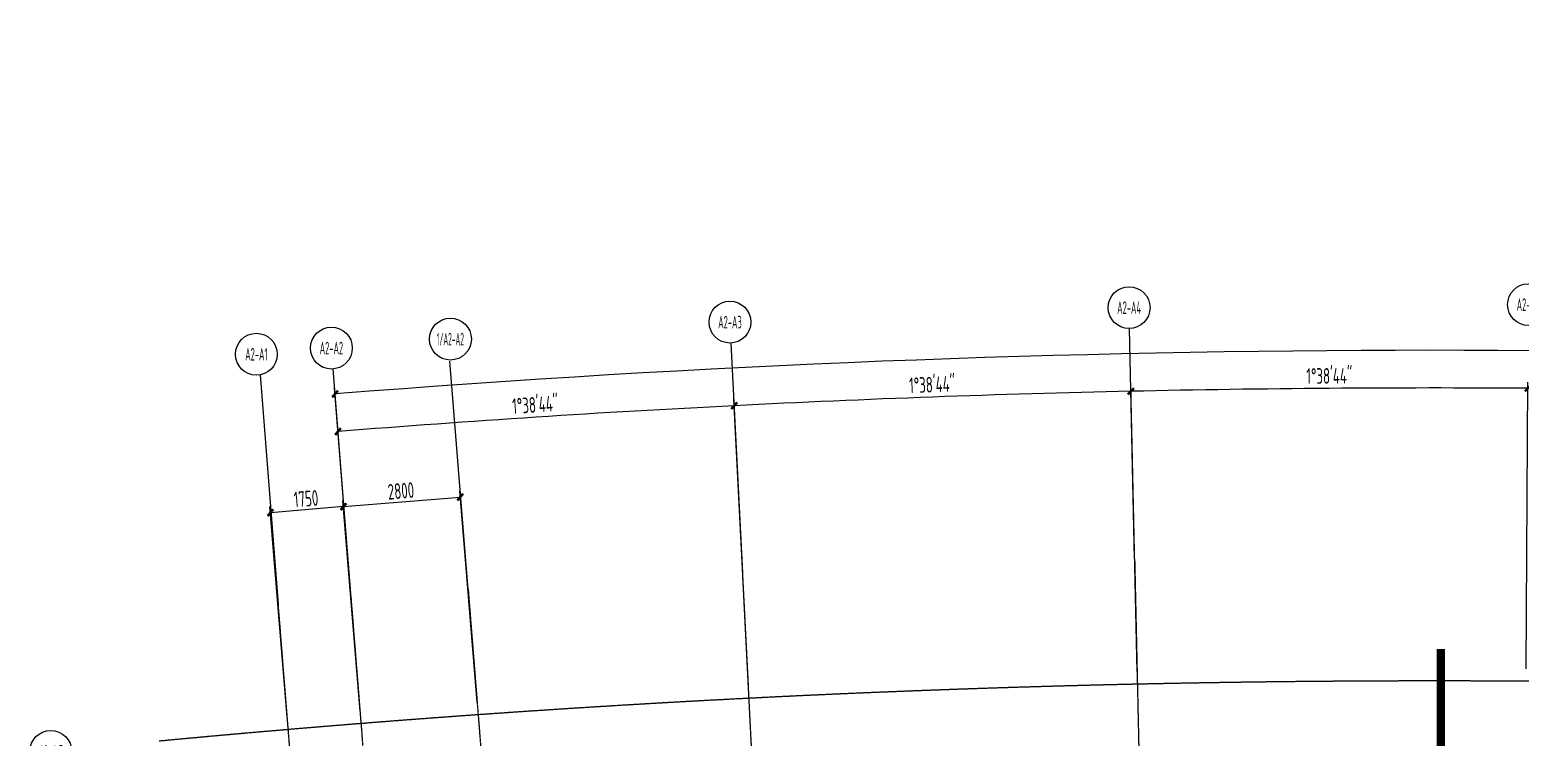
# Model space of a CAD drawing. Header units: millimetres. Extents: x 11639278 to 23698211, y -13072636 to -5537337.
# Drawn here: x 11745174 to 11780782, y -6372222 to -6355321 of the extents above; entities that cross this region are included whole.
import ezdxf
from ezdxf.enums import TextEntityAlignment as Align

# ---------------------------------------------------------------- set-up
doc = ezdxf.new("R2010")
doc.units = ezdxf.units.MM
doc.header["$LTSCALE"] = 10
doc.linetypes.add('A2-RG-AXIS$0$CENTER', pattern=[2, 1.25, -0.25, 0.25, -0.25])
doc.linetypes.add('A2-RG-AXIS$0$DOTE', pattern=[2.42, 2, -0.2, 0.02, -0.2])
for name, color, linetype in [('A2-RB-F1$0$A-DIMS-100', 1, 'Continuous'), ('A2-RG-AXIS$0$A-AXIS', 1, 'Continuous'), ('A2-RG-AXIS$0$A-DIMS-100', 1, 'Continuous'), ('A2-RG-AXIS$0$A-GRID', 1, 'A2-RG-AXIS$0$CENTER'), ('A2-RG-AXIS$0$A-SYMB', 4, 'Continuous')]:
    doc.layers.add(name, color=color, linetype=linetype)
doc.styles.add('A2-RB-F1$0$XD2008', font='hzs.shx', dxfattribs={"width": 0.7, "bigfont": 'hztxt.shx'})
doc.styles.add('A2-RG-AXIS$0$ECADI', font='hzs.shx', dxfattribs={"width": 0.7, "bigfont": 'hztxt.shx'})
doc.styles.add('A2-RG-AXIS$0$XD2008', font='hzs.shx', dxfattribs={"width": 0.7, "bigfont": 'hztxt.shx'})
doc.dimstyles.new('A2-RB-F1$0$XD100', dxfattribs={"dimscale": 100, "dimtxt": 3.5, "dimasz": 1.5, "dimexe": 1, "dimexo": 2, "dimgap": 0.5, "dimtad": 1, "dimdec": 0, "dimdsep": 46, "dimtxsty": 'A2-RB-F1$0$XD2008', "dimcen": 2.5, "dimclrt": 4, "dimaunit": 1, "dimadec": 0, "dimazin": 0, "dimtfac": 1, "dimtdec": 0, "dimtix": 1, "dimtmove": 1, "dimatfit": 3, "dimfxl": 0, "dimtolj": 1, "dimtzin": 0, "dimarcsym": 0})
doc.dimstyles.new('A2-RG-AXIS$0$XD150', dxfattribs={"dimscale": 300, "dimtxt": 2.5, "dimasz": 1.5, "dimexe": 1, "dimexo": 2, "dimgap": 0.5, "dimtad": 1, "dimdec": 0, "dimdsep": 46, "dimtxsty": 'A2-RG-AXIS$0$XD2008', "dimcen": 2.5, "dimclrt": 4, "dimaunit": 1, "dimadec": 3, "dimazin": 0, "dimtfac": 1, "dimtdec": 0, "dimtmove": 2, "dimatfit": 3, "dimfxl": 0, "dimtolj": 1, "dimtzin": 0, "dimarcsym": 0})
doc.dimstyles.new('A2-RG-AXIS$0$XD150$0', dxfattribs={"dimscale": 150, "dimtxt": 2.5, "dimasz": 1, "dimexe": 1, "dimexo": 2, "dimgap": 0.5, "dimtad": 1, "dimdec": 0, "dimdsep": 46, "dimtxsty": 'A2-RG-AXIS$0$XD2008', "dimblk": 'A2-RG-AXIS$0$_ArchTick', "dimcen": 2.5, "dimclrt": 4, "dimaunit": 1, "dimadec": 0, "dimazin": 0, "dimtfac": 1, "dimtdec": 0, "dimtmove": 2, "dimatfit": 3, "dimfxl": 0, "dimtolj": 1, "dimtzin": 0, "dimarcsym": 0})

# ---------------------------------------------------------------- blocks, each defined once
blk = doc.blocks.new('A2-RI-F1')
at = {"layer": 'Defpoints', "const_width": 200}
blk.add_lwpolyline([(11778887.5, -6370113.5), (11778887.5, -6379786.5)], dxfattribs=at)
blk = doc.blocks.new('A2-RG-AXIS$0$ECADI-TAG-GRID')
at = {"color": 13}
blk.add_circle((0, 0), 5, dxfattribs=at)
at = {"style": 'A2-RG-AXIS$0$ECADI', "width": 0.7}
blk.add_attdef('GRID', text='', height=5, dxfattribs=at).set_placement((0, 0), align=Align.MIDDLE)
blk = doc.blocks.new('A2-RG-AXIS$0$_ArchTick')
at = {"color": 0, "linetype": 'ByBlock', "const_width": 0.4}
blk.add_lwpolyline([(-0.5, -0.5), (0.5, 0.5)], dxfattribs=at)
blk = doc.blocks.new('*D750')
at = {"layer": 'A2-RG-AXIS$0$A-DIMS-100', "color": 0, "lineweight": -2, "ltscale": 3, "transparency": 16777216}
for p, q in [((11753070, -6371598), (11752455, -6363872)), ((11854556, -6379588), (11856371, -6372053))]:
    blk.add_line(p, q, dxfattribs=at)
blk.add_arc((11778731, -6694179), 331200, 76.44866, 94.54827, dxfattribs=at)
at = {"layer": 'Defpoints', "color": 0, "ltscale": 3, "transparency": 16777216}
for p in [(11822065, -6365826), (11753093, -6371897), (11854485, -6379879), (11778731, -6694179)]:
    blk.add_point(p, dxfattribs=at)
at = {"layer": 'A2-RG-AXIS$0$A-DIMS-100', "color": 0, "lineweight": -2, "ltscale": 3, "transparency": 16777216, "xscale": 150, "yscale": 150, "zscale": 150}
for p, rotation in [((11752467, -6364022), 184.5482656226652), ((11856336, -6372199), 346.4486630674553)]:
    blk.add_blockref('A2-RG-AXIS$0$_ArchTick', p, dxfattribs=dict(at, rotation=rotation))
at = {"layer": 'A2-RG-AXIS$0$A-DIMS-100', "color": 4, "ltscale": 3, "transparency": 16777216, "insert": (11804749, -6363703), "char_height": 375, "attachment_point": 5, "rotation": 355.4985, "style": 'A2-RG-AXIS$0$XD2008'}
blk.add_mtext('\\A1;18°5\'59"', dxfattribs=at)
blk = doc.blocks.new('*D751')
at = {"layer": 'A2-RG-AXIS$0$A-DIMS-100', "color": 0, "lineweight": -2, "ltscale": 3, "transparency": 16777216}
for p, q in [((11762343, -6370994), (11761996, -6364153)), ((11753070, -6371598), (11752526, -6364769))]:
    blk.add_line(p, q, dxfattribs=at)
blk.add_arc((11778731, -6694179), 330300, 92.90285, 94.54827, dxfattribs=at)
at = {"layer": 'Defpoints', "color": 0, "ltscale": 3, "transparency": 16777216}
for p in [(11758846, -6364478), (11762358, -6371294), (11753093, -6371897), (11778731, -6694179)]:
    blk.add_point(p, dxfattribs=at)
at = {"layer": 'A2-RG-AXIS$0$A-DIMS-100', "color": 0, "lineweight": -2, "ltscale": 3, "transparency": 16777216, "xscale": 150, "yscale": 150, "zscale": 150}
for p, rotation in [((11762003, -6364303), 2.902847210932435), ((11752538, -6364919), 184.5482656226654)]:
    blk.add_blockref('A2-RG-AXIS$0$_ArchTick', p, dxfattribs=dict(at, rotation=rotation))
at = {"layer": 'A2-RG-AXIS$0$A-DIMS-100', "color": 4, "ltscale": 3, "transparency": 16777216, "insert": (11757249, -6364279), "char_height": 375, "attachment_point": 5, "rotation": 3.7256, "style": 'A2-RG-AXIS$0$XD2008'}
blk.add_mtext('\\A1;1°38\'44"', dxfattribs=at)
blk = doc.blocks.new('*D753')
at = {"layer": 'A2-RG-AXIS$0$A-DIMS-100', "color": 0, "lineweight": -2, "ltscale": 3, "transparency": 16777216}
for p, q in [((11751325, -6371741), (11750911, -6366708)), ((11752667, -6366714), (11750923, -6366858)), ((11753069, -6371598), (11752655, -6366565))]:
    blk.add_line(p, q, dxfattribs=at)
at = {"layer": 'Defpoints', "color": 0, "ltscale": 3, "transparency": 16777216}
for p in [(11750923, -6366858), (11751349, -6372040), (11753093, -6371897)]:
    blk.add_point(p, dxfattribs=at)
at = {"layer": 'A2-RG-AXIS$0$A-DIMS-100', "color": 0, "lineweight": -2, "ltscale": 3, "transparency": 16777216, "xscale": 150, "yscale": 150, "zscale": 150}
for p, rotation in [((11750923, -6366858), 184.7033353779699), ((11752667, -6366714), 4.703335377969911)]:
    blk.add_blockref('A2-RG-AXIS$0$_ArchTick', p, dxfattribs=dict(at, rotation=rotation))
at = {"layer": 'A2-RG-AXIS$0$A-DIMS-100', "color": 4, "ltscale": 3, "transparency": 16777216, "insert": (11751773, -6366524), "char_height": 375, "attachment_point": 5, "rotation": 4.7033, "style": 'A2-RG-AXIS$0$XD2008'}
blk.add_mtext('\\A1;1750', dxfattribs=at)
blk = doc.blocks.new('*D754')
at = {"layer": 'A2-RG-AXIS$0$A-DIMS-100', "color": 0, "lineweight": -2, "ltscale": 3, "transparency": 16777216}
for p, q in [((11755861, -6371388), (11755445, -6366335)), ((11753069, -6371598), (11752655, -6366565)), ((11752667, -6366714), (11755458, -6366485))]:
    blk.add_line(p, q, dxfattribs=at)
at = {"layer": 'Defpoints', "color": 0, "ltscale": 3, "transparency": 16777216}
for p in [(11755458, -6366485), (11755886, -6371687), (11753093, -6371897)]:
    blk.add_point(p, dxfattribs=at)
at = {"layer": 'A2-RG-AXIS$0$A-DIMS-100', "color": 0, "lineweight": -2, "ltscale": 3, "transparency": 16777216, "xscale": 150, "yscale": 150, "zscale": 150}
for p, rotation in [((11755458, -6366485), 4.703335378217715), ((11752667, -6366714), 184.7033353782177)]:
    blk.add_blockref('A2-RG-AXIS$0$_ArchTick', p, dxfattribs=dict(at, rotation=rotation))
at = {"layer": 'A2-RG-AXIS$0$A-DIMS-100', "color": 4, "ltscale": 3, "transparency": 16777216, "insert": (11754041, -6366338), "char_height": 375, "attachment_point": 5, "rotation": 4.7033, "style": 'A2-RG-AXIS$0$XD2008'}
blk.add_mtext('\\A1;2800', dxfattribs=at)
blk = doc.blocks.new('*D755')
at = {"layer": 'A2-RG-AXIS$0$A-DIMS-100', "color": 0, "lineweight": -2, "ltscale": 3, "transparency": 16777216}
for p, q in [((11771629, -6370657), (11771479, -6363808)), ((11762343, -6370994), (11761996, -6364153))]:
    blk.add_line(p, q, dxfattribs=at)
blk.add_arc((11778731, -6694179), 330300, 91.25743, 92.90285, dxfattribs=at)
at = {"layer": 'Defpoints', "color": 0, "ltscale": 3, "transparency": 16777216}
for p in [(11768322, -6364043), (11771636, -6370957), (11762358, -6371294), (11778731, -6694179)]:
    blk.add_point(p, dxfattribs=at)
at = {"layer": 'A2-RG-AXIS$0$A-DIMS-100', "color": 0, "lineweight": -2, "ltscale": 3, "transparency": 16777216, "xscale": 150, "yscale": 150, "zscale": 150}
for p, rotation in [((11771482, -6363958), 1.257428799195983), ((11762003, -6364303), 182.9028472109292)]:
    blk.add_blockref('A2-RG-AXIS$0$_ArchTick', p, dxfattribs=dict(at, rotation=rotation))
at = {"layer": 'A2-RG-AXIS$0$A-DIMS-100', "color": 4, "ltscale": 3, "transparency": 16777216, "insert": (11766731, -6363798), "char_height": 375, "attachment_point": 5, "rotation": 2.0801, "style": 'A2-RG-AXIS$0$XD2008'}
blk.add_mtext('\\A1;1°38\'44"', dxfattribs=at)
blk = doc.blocks.new('*D759')
at = {"layer": 'A2-RG-AXIS$0$A-DIMS-100', "color": 0, "lineweight": -2, "ltscale": 3, "transparency": 16777216}
for p, q in [((11771629, -6370657), (11771479, -6363808)), ((11780922, -6370586), (11780968, -6363736))]:
    blk.add_line(p, q, dxfattribs=at)
blk.add_arc((11778731, -6694179), 330300, 89.61201, 91.25743, dxfattribs=at)
at = {"layer": 'Defpoints', "color": 0, "ltscale": 3, "transparency": 16777216}
for p in [(11777806, -6363880), (11771636, -6370957), (11780920, -6370886), (11778731, -6694179)]:
    blk.add_point(p, dxfattribs=at)
at = {"layer": 'A2-RG-AXIS$0$A-DIMS-100', "color": 0, "lineweight": -2, "ltscale": 3, "transparency": 16777216, "xscale": 150, "yscale": 150, "zscale": 150}
for p, rotation in [((11771482, -6363958), 181.2574288054266), ((11780967, -6363886), 359.6120103936937)]:
    blk.add_blockref('A2-RG-AXIS$0$_ArchTick', p, dxfattribs=dict(at, rotation=rotation))
at = {"layer": 'A2-RG-AXIS$0$A-DIMS-100', "color": 4, "ltscale": 3, "transparency": 16777216, "insert": (11776222, -6363590), "char_height": 375, "attachment_point": 5, "rotation": 0.4347, "style": 'A2-RG-AXIS$0$XD2008'}
blk.add_mtext('\\A1;1°38\'44"', dxfattribs=at)
blk = doc.blocks.new('A2-RB-F1$0$_ArchTick')
at = {"color": 0, "linetype": 'ByBlock', "const_width": 0.4}
blk.add_lwpolyline([(-0.5, -0.5), (0.5, 0.5)], dxfattribs=at)
blk = doc.blocks.new('*D1377')
at = {"layer": 'A2-RB-F1$0$A-DIMS-100', "color": 0, "lineweight": -2, "transparency": 16777216}
blk.add_line((11766008, -6382715), (11765814, -6384436), dxfattribs=at)
at = {"layer": 'Defpoints', "color": 0, "transparency": 16777216}
for p in [(11769096, -6355321), (11765814, -6384436)]:
    blk.add_point(p, dxfattribs=at)
at = {"layer": 'A2-RB-F1$0$A-DIMS-100', "color": 0, "lineweight": -2, "transparency": 16777216, "xscale": 100, "yscale": 100, "zscale": 100, "rotation": 263.5689773366451}
blk.add_blockref('A2-RB-F1$0$_ArchTick', (11765814, -6384436), dxfattribs=at)
at = {"layer": 'A2-RB-F1$0$A-DIMS-100', "color": 4, "transparency": 16777216, "insert": (11765703, -6383406), "char_height": 350, "attachment_point": 5, "rotation": 83.569, "style": 'A2-RB-F1$0$XD2008'}
blk.add_mtext('\\A1;R29300', dxfattribs=at)
blk = doc.blocks.new('*D1378')
at = {"layer": 'A2-RB-F1$0$A-DIMS-100', "color": 0, "lineweight": -2, "transparency": 16777216}
blk.add_line((11765269, -6380295), (11764931, -6382504), dxfattribs=at)
at = {"layer": 'Defpoints', "color": 0, "transparency": 16777216}
for p in [(11769096, -6355321), (11764931, -6382504)]:
    blk.add_point(p, dxfattribs=at)
at = {"layer": 'A2-RB-F1$0$A-DIMS-100', "color": 0, "lineweight": -2, "transparency": 16777216, "xscale": 100, "yscale": 100, "zscale": 100, "rotation": 261.2892932462933}
blk.add_blockref('A2-RB-F1$0$_ArchTick', (11764931, -6382504), dxfattribs=at)
at = {"layer": 'A2-RB-F1$0$A-DIMS-100', "color": 4, "transparency": 16777216, "insert": (11764938, -6380973), "char_height": 350, "attachment_point": 5, "rotation": 81.2893, "style": 'A2-RB-F1$0$XD2008'}
blk.add_mtext('\\A1;R27500', dxfattribs=at)
blk = doc.blocks.new('*D1395')
at = {"layer": 'A2-RB-F1$0$A-DIMS-100', "color": 0, "lineweight": -2, "transparency": 16777216}
blk.add_line((11765526, -6388186), (11765349, -6389818), dxfattribs=at)
at = {"layer": 'Defpoints', "color": 0, "transparency": 16777216}
for p in [(11769096, -6355321), (11765349, -6389818)]:
    blk.add_point(p, dxfattribs=at)
at = {"layer": 'A2-RB-F1$0$A-DIMS-100', "color": 0, "lineweight": -2, "transparency": 16777216, "xscale": 100, "yscale": 100, "zscale": 100, "rotation": 263.8016344694001}
blk.add_blockref('A2-RB-F1$0$_ArchTick', (11765349, -6389818), dxfattribs=at)
at = {"layer": 'A2-RB-F1$0$A-DIMS-100', "color": 4, "transparency": 16777216, "insert": (11765225, -6388878), "char_height": 350, "attachment_point": 5, "rotation": 83.8016, "style": 'A2-RB-F1$0$XD2008'}
blk.add_mtext('\\A1;R34700', dxfattribs=at)
blk = doc.blocks.new('*D1325')
at = {"layer": 'A2-RB-F1$0$A-DIMS-100', "color": 0, "lineweight": -2, "transparency": 16777216}
blk.add_line((11765877, -6386313), (11765698, -6388045), dxfattribs=at)
at = {"layer": 'Defpoints', "color": 0, "transparency": 16777216}
for p in [(11769096, -6355321), (11765698, -6388045)]:
    blk.add_point(p, dxfattribs=at)
at = {"layer": 'A2-RB-F1$0$A-DIMS-100', "color": 0, "lineweight": -2, "transparency": 16777216, "xscale": 100, "yscale": 100, "zscale": 100, "rotation": 264.0719443345989}
blk.add_blockref('A2-RB-F1$0$_ArchTick', (11765698, -6388045), dxfattribs=at)
at = {"layer": 'A2-RB-F1$0$A-DIMS-100', "color": 4, "transparency": 16777216, "insert": (11765579, -6387007), "char_height": 350, "attachment_point": 5, "rotation": 84.0719, "style": 'A2-RB-F1$0$XD2008'}
blk.add_mtext('\\A1;R32900', dxfattribs=at)
blk = doc.blocks.new('*D1326')
at = {"layer": 'A2-RB-F1$0$A-DIMS-100', "color": 0, "lineweight": -2, "transparency": 16777216}
blk.add_line((11765521, -6384512), (11765316, -6386190), dxfattribs=at)
at = {"layer": 'Defpoints', "color": 0, "transparency": 16777216}
for p in [(11769096, -6355321), (11765316, -6386190)]:
    blk.add_point(p, dxfattribs=at)
at = {"layer": 'A2-RB-F1$0$A-DIMS-100', "color": 0, "lineweight": -2, "transparency": 16777216, "xscale": 100, "yscale": 100, "zscale": 100, "rotation": 263.0196607154807}
blk.add_blockref('A2-RB-F1$0$_ArchTick', (11765316, -6386190), dxfattribs=at)
at = {"layer": 'A2-RB-F1$0$A-DIMS-100', "color": 4, "transparency": 16777216, "insert": (11765216, -6385154), "char_height": 350, "attachment_point": 5, "rotation": 83.0197, "style": 'A2-RB-F1$0$XD2008'}
blk.add_mtext('\\A1;R31100', dxfattribs=at)
blk = doc.blocks.new('*D1056')
at = {"layer": 'A2-RB-F1$0$A-DIMS-100', "color": 0, "lineweight": -2, "transparency": 16777216}
blk.add_arc((11755101, -6419199), 14292, 94.5483, 106.568, dxfattribs=at)
at = {"layer": 'Defpoints', "color": 0, "transparency": 16777216}
for p in [(11751111, -6369045), (11746922, -6391706), (11752975, -6405066), (11751520, -6407165), (11754299, -6409124)]:
    blk.add_point(p, dxfattribs=at)
at = {"layer": 'A2-RB-F1$0$A-DIMS-100', "color": 0, "lineweight": -2, "transparency": 16777216, "xscale": 100, "yscale": 100, "zscale": 100}
for p, rotation in [((11753967, -6404952), 4.548265622665835), ((11751025, -6405501), 196.5680355200809)]:
    blk.add_blockref('A2-RB-F1$0$_ArchTick', p, dxfattribs=dict(at, rotation=rotation))
at = {"layer": 'A2-RB-F1$0$A-DIMS-100', "color": 4, "transparency": 16777216, "insert": (11752435, -6404895), "char_height": 350, "attachment_point": 5, "rotation": 10.5582, "style": 'A2-RB-F1$0$XD2008'}
blk.add_mtext('\\A1;12°1\'11"', dxfattribs=at)
blk = doc.blocks.new('A2-RG-AXIS')
at = {"layer": 'A2-RG-AXIS$0$A-AXIS', "ltscale": 3}
for p, q in [((11771570.2, -6367957.3), (11771449.5, -6362458.6)), ((11762206, -6368297.4), (11761927.5, -6362804.5)), ((11752855.5, -6368906.3), (11752419.3, -6363423.6)), ((11755647.6, -6368696.2), (11755213.2, -6363235.4)), ((11750675.2, -6363567.2), (11751111, -6369045.1))]:
    blk.add_line(p, q, dxfattribs=at)
at = {"layer": 'A2-RG-AXIS$0$A-GRID', "linetype": 'A2-RG-AXIS$0$DOTE'}
for p, q in [((11771570.2, -6367957.3), (11772452.4, -6408147.6)), ((11764241.9, -6408445.8), (11762206, -6368297.4)), ((11755647.6, -6368696.2), (11757669.8, -6394116.9)), ((11754299.2, -6409123.8), (11751111, -6369045.1)), ((11756043.3, -6408979.7), (11752855.5, -6368906.3))]:
    blk.add_line(p, q, dxfattribs=at)
blk.add_arc((11778730.7, -6694178.7), 323300, 75.589285, 95.407644, dxfattribs=at)
at = {"layer": 'A2-RG-AXIS$0$A-SYMB'}
ref = blk.add_blockref('A2-RG-AXIS$0$ECADI-TAG-GRID', (11780980.9, -6361886.3), dxfattribs=dict(at, xscale=100, yscale=100, zscale=100))
ref.add_attrib('GRID', 'A2-A5', dxfattribs={"layer": '0', "extrusion": (0, 0, -1), "height": 300, "style": 'A2-RG-AXIS$0$ECADI', "text_generation_flag": 2, "width": 0.5}).set_placement((-11780980.9, -6361886.3), align=Align.MIDDLE)
ref = blk.add_blockref('A2-RG-AXIS$0$ECADI-TAG-GRID', (11771438.5, -6361958.7), dxfattribs=dict(at, xscale=100, yscale=100, zscale=100))
ref.add_attrib('GRID', 'A2-A4', dxfattribs={"layer": '0', "extrusion": (0, 0, -1), "height": 300, "style": 'A2-RG-AXIS$0$ECADI', "text_generation_flag": 2, "width": 0.5}).set_placement((-11771438.5, -6361958.7), align=Align.MIDDLE)
ref = blk.add_blockref('A2-RG-AXIS$0$ECADI-TAG-GRID', (11761902.2, -6362305.1), dxfattribs=dict(at, xscale=100, yscale=100, zscale=100))
ref.add_attrib('GRID', 'A2-A3', dxfattribs={"layer": '0', "extrusion": (0, 0, -1), "height": 300, "style": 'A2-RG-AXIS$0$ECADI', "text_generation_flag": 2, "width": 0.5}).set_placement((-11761902.2, -6362305.1), align=Align.MIDDLE)
ref = blk.add_blockref('A2-RG-AXIS$0$ECADI-TAG-GRID', (11752379.7, -6362925.2), dxfattribs=dict(at, xscale=100, yscale=100, zscale=100))
ref.add_attrib('GRID', 'A2-A2', dxfattribs={"layer": '0', "extrusion": (0, 0, -1), "height": 300, "style": 'A2-RG-AXIS$0$ECADI', "text_generation_flag": 2, "width": 0.5}).set_placement((-11752379.7, -6362925.2), align=Align.MIDDLE)
ref = blk.add_blockref('A2-RG-AXIS$0$ECADI-TAG-GRID', (11755223.2, -6362711.2), dxfattribs=dict(at, xscale=100, yscale=100, zscale=100))
ref.add_attrib('GRID', '1/A2-A2', dxfattribs={"layer": '0', "extrusion": (0, 0, -1), "height": 300, "style": 'A2-RG-AXIS$0$ECADI', "text_generation_flag": 2, "width": 0.4}).set_placement((-11755223.2, -6362711.2), align=Align.MIDDLE)
ref = blk.add_blockref('A2-RG-AXIS$0$ECADI-TAG-GRID', (11750587, -6363072.7), dxfattribs=dict(at, xscale=100, yscale=100, zscale=100))
ref.add_attrib('GRID', 'A2-A1', dxfattribs={"layer": '0', "extrusion": (0, 0, -1), "height": 300, "style": 'A2-RG-AXIS$0$ECADI', "text_generation_flag": 2, "width": 0.5}).set_placement((-11750587, -6363072.7), align=Align.MIDDLE)
ref = blk.add_blockref('A2-RG-AXIS$0$ECADI-TAG-GRID', (11745674.1, -6372562.6), dxfattribs=dict(at, xscale=100, yscale=100, zscale=100))
ref.add_attrib('GRID', 'A2-AG', dxfattribs={"layer": '0', "extrusion": (0, 0, -1), "height": 300, "style": 'A2-RG-AXIS$0$ECADI', "text_generation_flag": 2, "width": 0.5}).set_placement((-11745674.1, -6372562.6), align=Align.MIDDLE)
at = {"layer": 'A2-RG-AXIS$0$A-DIMS-100', "ltscale": 3}
for base, p1, p2, override, picture, middle in [((11822064.9, -6365825.9), (11854485.2, -6379879.3), (11753093.4, -6371896.8), {"dimscale": 150, "dimasz": 1, "dimblk": 'A2-RG-AXIS$0$_ArchTick', "dimadec": 4}, '*D750', (11804748.6, -6363703.1)), ((11768321.7, -6364042.8), (11762358, -6371293.6), (11771636, -6370956.6), {"dimscale": 150, "dimasz": 1, "dimblk": 'A2-RG-AXIS$0$_ArchTick', "dimadec": 4}, '*D755', (11766730.9, -6363798.4)), ((11777805.6, -6363880), (11780920, -6370886.1), (11771636, -6370956.6), {"dimscale": 150, "dimasz": 1, "dimblk": 'A2-RG-AXIS$0$_ArchTick', "dimadec": 4}, '*D759', (11776222.4, -6363590)), ((11758846.5, -6364477.8), (11762358, -6371293.6), (11753093.4, -6371896.8), {"dimscale": 150, "dimasz": 1, "dimblk": 'A2-RG-AXIS$0$_ArchTick', "dimaunit": 1, "dimadec": 4}, '*D751', (11757249.3, -6364279.1))]:
    dim = blk.add_angular_dim_3p(base=base, center=(11778730.7, -6694178.7), p1=p1, p2=p2, dimstyle='A2-RG-AXIS$0$XD150', override=override, dxfattribs=at)
    dim.commit()
    dim.dimension.update_dxf_attribs({"geometry": picture, "text_midpoint": middle})
dim = blk.add_aligned_dim(p1=(11753093.4, -6371896.8), p2=(11751349.3, -6372040.3), distance=-5200, dimstyle='A2-RG-AXIS$0$XD150$0', dxfattribs=at)
dim.commit()
dim.dimension.update_dxf_attribs({"geometry": '*D753', "text_midpoint": (11751773.4, -6366524.5)})
dim = blk.add_linear_dim(base=(11755457.5, -6366484.8), p1=(11753093.4, -6371896.8), p2=(11755885.5, -6371686.9), angle=4.70334, dimstyle='A2-RG-AXIS$0$XD150$0', dxfattribs=at)
dim.commit()
dim.dimension.update_dxf_attribs({"geometry": '*D754', "text_midpoint": (11754040.7, -6366338)})
blk = doc.blocks.new('A2-RB-F1')
at = {"layer": 'A2-RB-F1$0$A-DIMS-100'}
for mpoint, picture, middle in [((11764930.8, -6382503.5), '*D1378', (11765160, -6381007.5)), ((11765316, -6386190.2), '*D1326', (11765439.5, -6385181.5)), ((11765348.9, -6389817.9), '*D1395', (11765448.4, -6388902.4)), ((11765697.6, -6388044.8), '*D1325', (11765803, -6387030)), ((11765813.7, -6384436.4), '*D1377', (11765927, -6383431.5))]:
    dim = blk.add_radius_dim(center=(11769095.5, -6355320.7), mpoint=mpoint, dimstyle='A2-RB-F1$0$XD100', override={"dimasz": 1, "dimblk1": 'A2-RB-F1$0$_ArchTick', "dimblk2": 'A2-RB-F1$0$_ArchTick', "dimsah": 1}, dxfattribs=at)
    dim.commit()
    dim.dimension.update_dxf_attribs({"geometry": picture, "text_midpoint": middle, "dimtype": 132})
dim = blk.add_angular_dim_2l(base=(11752974.7428, -6405066.3402), line1=((11751520.4607, -6407164.7339), (11746921.5015, -6391706.3377)), line2=((11754299.2383, -6409123.7784), (11751111.0006, -6369045.0507)), dimstyle='A2-RB-F1$0$XD100', override={"dimasz": 1, "dimblk1": 'A2-RB-F1$0$_ArchTick', "dimblk2": 'A2-RB-F1$0$_ArchTick', "dimsah": 1, "dimadec": 4}, dxfattribs=at)
dim.commit()
dim.dimension.update_dxf_attribs({"geometry": '*D1056', "text_midpoint": (11752434.6729, -6404895.3357)})

msp = doc.modelspace()

# ---------------------------------------------------------------- block references
for name in ['A2-RI-F1', 'A2-RB-F1', 'A2-RG-AXIS']:
    msp.add_blockref(name, (0, 0))

doc.saveas('drawing.dxf')
